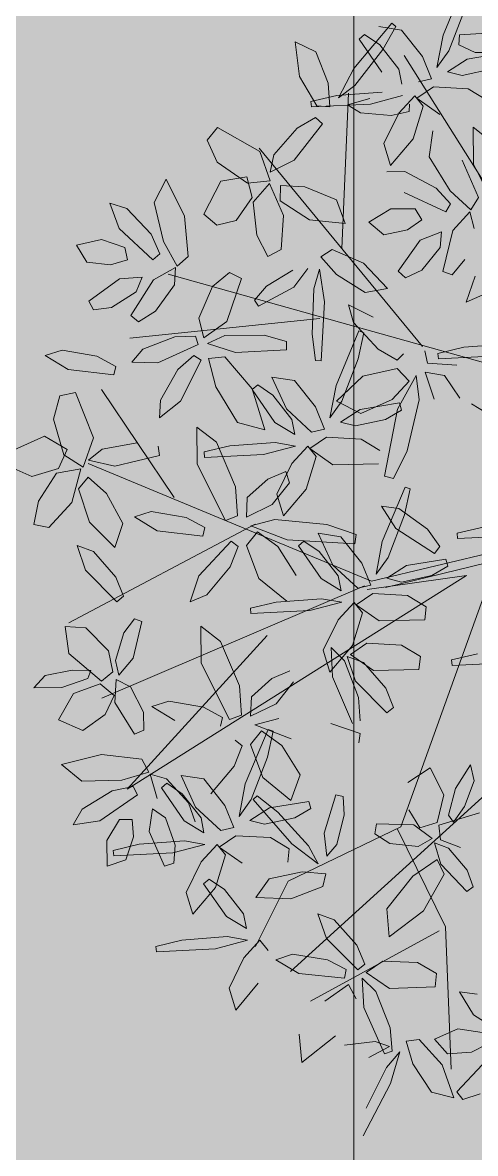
# Model space of a CAD drawing. Header units: metres. Extents: x 349703 to 349913, y 9282546 to 9282694.
# Drawn here: x 349787.746 to 349788.633, y 9282657.655 to 9282659.87 of the extents above; entities that cross this region are included whole.
import ezdxf

# ---------------------------------------------------------------- set-up
doc = ezdxf.new("R2010")
doc.units = ezdxf.units.M
doc.header["$LTSCALE"] = 0.25
doc.layers.add('AREA-VERDE', color=3, linetype='CONTINUOUS', lineweight=9)
doc.layers.add('ARQ-FONDO', color=253, linetype='CONTINUOUS', lineweight=9)

# ---------------------------------------------------------------- blocks, each defined once
blk = doc.blocks.new('ARR2')
at = {"layer": 'ARQ-FONDO', "lineweight": 5}
for p, q in [((2740.4969, 1215.758), (2740.5613, 1215.9124)), ((2740.5597, 1215.8335), (2740.5131, 1215.7133)), ((2740.2447, 1215.6629), (2740.3517, 1215.7915)), ((2740.3155, 1215.7818), (2740.3795, 1215.772)), ((2740.3638, 1215.7823), (2740.3269, 1215.7166)), ((2740.3517, 1215.7915), (2740.3638, 1215.7823)), ((2740.3795, 1215.772), (2740.4392, 1215.697)), ((2740.0784, 1215.739), (2740.1366, 1215.7108)), ((2740.0908, 1215.6409), (2740.0784, 1215.739)), ((2740.2591, 1215.7464), (2740.275, 1215.7598)), ((2740.3237, 1215.6533), (2740.2591, 1215.7464)), ((2740.275, 1215.7598), (2740.3182, 1215.7302)), ((2740.4795, 1215.666), (2740.4969, 1215.758)), ((2740.5439, 1215.7583), (2740.5421, 1215.7305)), ((2740.651, 1215.7651), (2740.5439, 1215.7583)), ((2740.1366, 1215.7108), (2740.1716, 1215.6216)), ((2740.3269, 1215.7166), (2740.2471, 1215.6155)), ((2740.3182, 1215.7302), (2740.3715, 1215.6613)), ((2740.5131, 1215.7133), (2740.4795, 1215.666)), ((2740.5421, 1215.7305), (2740.5883, 1215.7088)), ((2740.5649, 1215.69), (2740.6768, 1215.7084)), ((2740.5883, 1215.7088), (2740.6705, 1215.7081)), ((2740.9083, 1214.8699), (2740.3874, 1215.6998)), ((2740.4392, 1215.697), (2740.4639, 1215.6344)), ((2740.5097, 1215.6541), (2740.5649, 1215.69)), ((2740.2011, 1215.5801), (2740.2447, 1215.6629)), ((2740.3715, 1215.6613), (2740.3799, 1215.6189)), ((2740.5516, 1215.6435), (2740.5097, 1215.6541)), ((2740.6367, 1215.6619), (2740.5516, 1215.6435)), ((2740.1395, 1215.5571), (2740.0908, 1215.6409)), ((2740.1716, 1215.6216), (2740.1769, 1215.5545)), ((2740.2471, 1215.6155), (2740.2011, 1215.5801)), ((2740.4696, 1215.6112), (2740.4227, 1215.5791)), ((2740.4639, 1215.6344), (2740.4274, 1215.6259)), ((2740.5679, 1215.6056), (2740.4696, 1215.6112)), ((2740.1231, 1215.5696), (2740.1965, 1215.5868)), ((2740.1965, 1215.5868), (2740.325, 1215.5964)), ((2740.2106, 1215.153), (2740.2292, 1215.5932)), ((2740.2265, 1215.5599), (2740.2898, 1215.578)), ((2740.3822, 1215.5865), (2740.2916, 1215.5626)), ((2740.3715, 1215.5367), (2740.4174, 1215.5861)), ((2740.4174, 1215.5861), (2740.4407, 1215.5567)), ((2740.4227, 1215.5791), (2740.4881, 1215.5333)), ((2740.6214, 1215.5737), (2740.5679, 1215.6056)), ((2740.1246, 1215.5544), (2740.1231, 1215.5696)), ((2740.2916, 1215.5626), (2740.1246, 1215.5544)), ((2740.1769, 1215.5545), (2740.1395, 1215.5571)), ((2740.2634, 1215.5374), (2740.2265, 1215.5599)), ((2740.4021, 1215.5626), (2740.4012, 1215.5418)), ((2740.4407, 1215.5567), (2740.412, 1215.4642)), ((2740.1362, 1215.5242), (2740.0835, 1215.4945)), ((2740.1553, 1215.5061), (2740.1362, 1215.5242)), ((2740.3501, 1215.53), (2740.2634, 1215.5374)), ((2740.3295, 1215.4506), (2740.3715, 1215.5367)), ((2740.4012, 1215.5418), (2740.3501, 1215.53)), ((2739.8586, 1215.4962), (2739.8296, 1215.4607)), ((2739.9781, 1215.4281), (2739.8586, 1215.4962)), ((2740.0835, 1215.4945), (2740.0179, 1215.4191)), ((2740.0756, 1215.4032), (2740.1553, 1215.5061)), ((2740.4684, 1215.4864), (2740.4573, 1215.4131)), ((2740.5822, 1215.4968), (2740.5832, 1215.3922)), ((2740.637, 1215.4539), (2740.5822, 1215.4968)), ((2739.8296, 1215.4607), (2739.8571, 1215.3984)), ((2740.3481, 1215.3887), (2740.3295, 1215.4506)), ((2740.412, 1215.4642), (2740.3481, 1215.3887)), ((2740.4388, 1214.8759), (2739.976, 1215.4379)), ((2740.0073, 1215.3451), (2739.9781, 1215.4281)), ((2740.0179, 1215.4191), (2740.0071, 1215.3694)), ((2739.8571, 1215.3984), (2739.9431, 1215.3383)), ((2740.0071, 1215.3694), (2740.0756, 1215.4032)), ((2740.4573, 1215.4131), (2740.5173, 1215.3163)), ((2740.5972, 1215.2983), (2740.5509, 1215.4036)), ((2740.5832, 1215.3922), (2740.6628, 1215.2325)), ((2739.9413, 1215.356), (2739.8676, 1215.3444)), ((2739.9561, 1215.2983), (2739.9413, 1215.356)), ((2740.389, 1215.3716), (2740.3382, 1215.371)), ((2740.4773, 1215.3247), (2740.389, 1215.3716)), ((2739.7133, 1215.35), (2739.6795, 1215.2841)), ((2739.7653, 1215.2453), (2739.7133, 1215.35)), ((2739.8676, 1215.3444), (2739.8196, 1215.2508)), ((2739.9431, 1215.3383), (2740.0073, 1215.3451)), ((2740.0056, 1215.3371), (2739.9592, 1215.2846)), ((2740.0452, 1215.2467), (2740.0056, 1215.3371)), ((2740.0367, 1215.3322), (2740.0362, 1215.2887)), ((2740.106, 1215.3285), (2740.0367, 1215.3322)), ((2740.1957, 1215.291), (2740.106, 1215.3285)), ((2740.5181, 1215.28), (2740.4773, 1215.3247)), ((2739.9112, 1215.2329), (2739.9561, 1215.2983)), ((2740.22, 1215.2242), (2740.1957, 1215.291)), ((2740.3865, 1215.3118), (2740.5047, 1215.2573)), ((2740.5173, 1215.3163), (2740.5759, 1215.2626)), ((2740.5759, 1215.2626), (2740.5972, 1215.2983)), ((2739.5532, 1215.2819), (2739.5802, 1215.2105)), ((2739.6016, 1215.2664), (2739.5532, 1215.2819)), ((2739.6704, 1215.1939), (2739.6016, 1215.2664)), ((2739.6795, 1215.2841), (2739.7057, 1215.1732)), ((2739.9592, 1215.2846), (2739.9701, 1215.1908)), ((2740.0362, 1215.2887), (2740.1191, 1215.2351)), ((2740.3489, 1215.266), (2740.2873, 1215.2282)), ((2740.4185, 1215.2657), (2740.3489, 1215.266)), ((2740.4367, 1215.2349), (2740.4185, 1215.2657)), ((2740.5047, 1215.2573), (2740.5181, 1215.28)), ((2739.7758, 1215.1308), (2739.7653, 1215.2453)), ((2739.8196, 1215.2508), (2739.8566, 1215.2193)), ((2739.8566, 1215.2193), (2739.9112, 1215.2329)), ((2740.0388, 1215.1509), (2740.0452, 1215.2467)), ((2740.1191, 1215.2351), (2740.22, 1215.2242)), ((2740.2873, 1215.2282), (2740.3294, 1215.1922)), ((2740.396, 1215.2062), (2740.4367, 1215.2349)), ((2740.573, 1215.2569), (2740.5243, 1215.2046)), ((2740.5854, 1215.2099), (2740.573, 1215.2569)), ((2739.5802, 1215.2105), (2739.675, 1215.1212)), ((2739.6949, 1215.1385), (2739.6704, 1215.1939)), ((2740.3294, 1215.1922), (2740.396, 1215.2062)), ((2740.4924, 1215.2011), (2740.4321, 1215.1766)), ((2740.4887, 1215.156), (2740.4924, 1215.2011)), ((2740.5243, 1215.2046), (2740.4964, 1215.088)), ((2739.53, 1215.179), (2739.4596, 1215.1626)), ((2739.4596, 1215.1626), (2739.4881, 1215.1152)), ((2739.5959, 1215.1565), (2739.53, 1215.179)), ((2739.7057, 1215.1732), (2739.7441, 1215.1036)), ((2739.9701, 1215.1908), (2740.0006, 1215.1305)), ((2740.4321, 1215.1766), (2740.3701, 1215.089)), ((2739.6034, 1215.1216), (2739.5959, 1215.1565)), ((2739.675, 1215.1212), (2739.6949, 1215.1385)), ((2739.7441, 1215.1036), (2739.7758, 1215.1308)), ((2740.0006, 1215.1305), (2740.0388, 1215.1509)), ((2740.151, 1215.1302), (2740.1826, 1215.1504)), ((2740.1952, 1215.0794), (2740.151, 1215.1302)), ((2740.1826, 1215.1504), (2740.2716, 1215.112)), ((2740.4365, 1215.0925), (2740.4887, 1215.156)), ((2739.4881, 1215.1152), (2739.5557, 1215.1074)), ((2739.5557, 1215.1074), (2739.6034, 1215.1216)), ((2739.7396, 1215.0992), (2739.6768, 1215.065)), ((2739.7365, 1215.0507), (2739.7396, 1215.0992)), ((2740.2716, 1215.112), (2740.34, 1215.0406)), ((2740.5225, 1215.0785), (2740.5583, 1215.122)), ((2739.5805, 1215.0678), (2739.4939, 1215.0044)), ((2739.6455, 1215.0719), (2739.5805, 1215.0678)), ((2739.6768, 1215.065), (2739.6133, 1214.9633)), ((2739.6277, 1215.0303), (2739.6455, 1215.0719)), ((2740.9134, 1214.7457), (2739.7186, 1215.0803)), ((2739.8927, 1215.0854), (2739.8445, 1215.0461)), ((2739.885, 1214.9464), (2739.9262, 1215.0684)), ((2739.9262, 1215.0684), (2739.8927, 1215.0854)), ((2739.9972, 1215.0468), (2740.0713, 1215.0925)), ((2740.1143, 1215.0964), (2740.0742, 1215.0442)), ((2740.1309, 1215.0394), (2740.1468, 1215.0953)), ((2740.1468, 1215.0953), (2740.161, 1215.0027)), ((2740.2764, 1215.0286), (2740.1952, 1215.0794)), ((2740.3701, 1215.089), (2740.3905, 1215.0702)), ((2740.3905, 1215.0702), (2740.4365, 1215.0925)), ((2740.4964, 1215.088), (2740.5225, 1215.0785)), ((2740.5625, 1215.0016), (2740.5878, 1215.0754)), ((2739.6829, 1214.976), (2739.7365, 1215.0507)), ((2739.8445, 1215.0461), (2739.8056, 1214.9557)), ((2739.9632, 1215.007), (2739.9972, 1215.0468)), ((2740.0742, 1215.0442), (2739.9748, 1214.9897)), ((2740.1269, 1214.9107), (2740.1309, 1215.0394)), ((2740.34, 1215.0406), (2740.2764, 1215.0286)), ((2739.4939, 1215.0044), (2739.5073, 1214.9801)), ((2739.558, 1214.9867), (2739.6277, 1215.0303)), ((2739.9748, 1214.9897), (2739.9632, 1215.007)), ((2740.161, 1215.0027), (2740.1516, 1214.8357)), ((2740.6097, 1215.0218), (2740.5625, 1215.0016)), ((2739.5073, 1214.9801), (2739.558, 1214.9867)), ((2739.6351, 1214.946), (2739.6829, 1214.976)), ((2740.2295, 1214.9936), (2740.2993, 1214.9588)), ((2740.2433, 1214.9442), (2740.2295, 1214.9936)), ((2740.1478, 1214.9555), (2739.6101, 1214.8999)), ((2739.6133, 1214.9633), (2739.6351, 1214.946)), ((2739.8056, 1214.9557), (2739.8197, 1214.9006)), ((2739.8197, 1214.9006), (2739.885, 1214.9464)), ((2740.3129, 1214.8681), (2740.2433, 1214.9442)), ((2739.7961, 1214.9051), (2739.7376, 1214.9031)), ((2739.804, 1214.8814), (2739.7961, 1214.9051)), ((2739.879, 1214.9068), (2739.8301, 1214.8844)), ((2739.9901, 1214.9079), (2739.879, 1214.9068)), ((2740.054, 1214.8904), (2739.9901, 1214.9079)), ((2740.1363, 1214.8359), (2740.1269, 1214.9107)), ((2740.194, 1214.7655), (2740.2585, 1214.9199)), ((2740.2728, 1214.9146), (2740.2568, 1214.841)), ((2740.2585, 1214.9199), (2740.2728, 1214.9146)), ((2739.7376, 1214.9031), (2739.6474, 1214.8683)), ((2739.6893, 1214.8297), (2739.804, 1214.8814)), ((2739.8301, 1214.8844), (2739.9091, 1214.8588)), ((2740.0534, 1214.8668), (2740.054, 1214.8904)), ((2740.4822, 1214.8564), (2740.5556, 1214.8737)), ((2740.5556, 1214.8737), (2740.6841, 1214.8833)), ((2739.4186, 1214.8655), (2739.3709, 1214.8502)), ((2739.3709, 1214.8502), (2739.4356, 1214.8106)), ((2739.5171, 1214.8484), (2739.4186, 1214.8655)), ((2739.5701, 1214.8197), (2739.5171, 1214.8484)), ((2739.6474, 1214.8683), (2739.6156, 1214.8313)), ((2739.7915, 1214.8504), (2739.7464, 1214.8104)), ((2739.8126, 1214.837), (2739.7915, 1214.8504)), ((2739.833, 1214.842), (2739.8791, 1214.847)), ((2739.8538, 1214.7616), (2739.833, 1214.842)), ((2739.8791, 1214.847), (2739.9563, 1214.7558)), ((2739.9091, 1214.8588), (2740.0534, 1214.8668)), ((2740.2568, 1214.841), (2740.2102, 1214.7209)), ((2740.3669, 1214.8376), (2740.3129, 1214.8681)), ((2740.3846, 1214.8552), (2740.3669, 1214.8376)), ((2740.4451, 1214.8636), (2740.4533, 1214.8284)), ((2740.4837, 1214.8412), (2740.4822, 1214.8564)), ((2740.6508, 1214.8495), (2740.4837, 1214.8412)), ((2739.4356, 1214.8106), (2739.5648, 1214.7953)), ((2739.5648, 1214.7953), (2739.5701, 1214.8197)), ((2739.6156, 1214.8313), (2739.6893, 1214.8297)), ((2739.7464, 1214.8104), (2739.6966, 1214.7238)), ((2739.754, 1214.7209), (2739.8126, 1214.837)), ((2740.1516, 1214.8357), (2740.1363, 1214.8359)), ((2740.3668, 1214.8135), (2740.2699, 1214.792)), ((2740.4009, 1214.7777), (2740.3668, 1214.8135)), ((2740.4533, 1214.8284), (2740.5361, 1214.8228)), ((2740.0127, 1214.7894), (2740.0766, 1214.7795)), ((2740.0534, 1214.6993), (2740.0127, 1214.7894)), ((2740.0766, 1214.7795), (2740.1363, 1214.7046)), ((2740.2699, 1214.792), (2740.1951, 1214.7214)), ((2740.3525, 1214.7262), (2740.4009, 1214.7777)), ((2740.4206, 1214.794), (2740.3678, 1214.698)), ((2740.4296, 1214.7249), (2740.4206, 1214.794)), ((2740.4466, 1214.8032), (2740.5011, 1214.7936)), ((2740.4721, 1214.7265), (2740.4466, 1214.8032)), ((2740.5011, 1214.7936), (2740.5447, 1214.7292)), ((2739.4565, 1214.7454), (2739.4116, 1214.7359)), ((2739.5069, 1214.6174), (2739.4565, 1214.7454)), ((2739.7357, 1214.4481), (2739.5297, 1214.7537)), ((2739.9155, 1214.661), (2739.8538, 1214.7616)), ((2739.9562, 1214.7539), (2739.9722, 1214.7673)), ((2740.0209, 1214.6608), (2739.9562, 1214.7539)), ((2739.9563, 1214.7558), (2739.9924, 1214.6394)), ((2739.9722, 1214.7673), (2740.0154, 1214.7377)), ((2740.1767, 1214.6735), (2740.194, 1214.7655)), ((2739.4116, 1214.7359), (2739.3941, 1214.6702)), ((2739.6966, 1214.7238), (2739.6946, 1214.6737)), ((2739.6946, 1214.6737), (2739.754, 1214.7209)), ((2740.0154, 1214.7377), (2740.0687, 1214.6688)), ((2740.2102, 1214.7209), (2740.1767, 1214.6735)), ((2740.1951, 1214.7214), (2740.2639, 1214.6861)), ((2740.2621, 1214.6975), (2740.3739, 1214.7159)), ((2740.2639, 1214.6861), (2740.3525, 1214.7262)), ((2740.3739, 1214.7159), (2740.3792, 1214.6957)), ((2740.3958, 1214.5805), (2740.4296, 1214.7249)), ((2740.5776, 1214.7132), (2740.6423, 1214.6736)), ((2740.1246, 1214.6335), (2740.0534, 1214.6993)), ((2740.1363, 1214.7046), (2740.1611, 1214.6419)), ((2740.2069, 1214.6617), (2740.2621, 1214.6975)), ((2740.3678, 1214.698), (2740.3311, 1214.5088)), ((2740.3792, 1214.6957), (2740.3339, 1214.6694)), ((2739.3941, 1214.6702), (2739.4234, 1214.5694)), ((2739.9924, 1214.6394), (2739.9155, 1214.661)), ((2740.077, 1214.6264), (2740.0209, 1214.6608)), ((2740.0687, 1214.6688), (2740.077, 1214.6264)), ((2740.2488, 1214.651), (2740.2069, 1214.6617)), ((2740.3339, 1214.6694), (2740.2488, 1214.651)), ((2739.3684, 1214.6215), (2739.2724, 1214.5786)), ((2739.4331, 1214.5843), (2739.3684, 1214.6215)), ((2739.4777, 1214.5345), (2739.5069, 1214.6174)), ((2739.8002, 1214.6476), (2739.8013, 1214.543)), ((2739.8551, 1214.6047), (2739.8002, 1214.6476)), ((2740.1668, 1214.6187), (2740.1199, 1214.5866)), ((2740.1611, 1214.6419), (2740.1246, 1214.6335)), ((2740.2651, 1214.6131), (2740.1668, 1214.6187)), ((2739.5323, 1214.5855), (2739.4928, 1214.5535)), ((2739.6307, 1214.6032), (2739.5323, 1214.5855)), ((2739.6939, 1214.5672), (2739.6904, 1214.5933)), ((2739.8203, 1214.5771), (2739.8937, 1214.5944)), ((2739.9093, 1214.4789), (2739.8551, 1214.6047)), ((2739.8937, 1214.5944), (2740.0221, 1214.604)), ((2740.0793, 1214.594), (2739.9888, 1214.5701)), ((2740.0221, 1214.604), (2740.0793, 1214.594)), ((2740.0687, 1214.5443), (2740.1145, 1214.5936)), ((2740.1145, 1214.5936), (2740.1379, 1214.5643)), ((2740.1199, 1214.5866), (2740.1853, 1214.5408)), ((2740.3185, 1214.5812), (2740.2651, 1214.6131)), ((2739.4085, 1214.5301), (2739.4331, 1214.5843)), ((2739.4234, 1214.5694), (2739.4777, 1214.5345)), ((2739.4928, 1214.5535), (2739.5673, 1214.5369)), ((2739.5673, 1214.5369), (2739.6939, 1214.5672)), ((2739.8217, 1214.5619), (2739.8203, 1214.5771)), ((2739.9888, 1214.5701), (2739.8217, 1214.5619)), ((2740.1379, 1214.5643), (2740.1091, 1214.4717)), ((2740.3567, 1214.502), (2740.3958, 1214.5805)), ((2739.2815, 1214.5308), (2739.3325, 1214.5073)), ((2739.3325, 1214.5073), (2739.4085, 1214.5301)), ((2739.4714, 1214.5293), (2739.4023, 1214.5175)), ((2739.4456, 1214.434), (2739.4714, 1214.5293)), ((2740.2945, 1214.2111), (2739.492, 1214.5443)), ((2739.8013, 1214.543), (2739.8809, 1214.3833)), ((2740.0008, 1214.4999), (2740.0516, 1214.5215)), ((2740.0267, 1214.4581), (2740.0687, 1214.5443)), ((2740.0516, 1214.5215), (2740.0623, 1214.4899)), ((2740.1853, 1214.5408), (2740.314, 1214.544)), ((2739.4023, 1214.5175), (2739.352, 1214.4375)), ((2739.4925, 1214.506), (2739.4649, 1214.4724)), ((2739.5442, 1214.4597), (2739.4925, 1214.506)), ((2739.9428, 1214.4481), (2740.0008, 1214.4999)), ((2740.0623, 1214.4899), (2740.0131, 1214.4282)), ((2740.3311, 1214.5088), (2740.3567, 1214.502)), ((2739.4649, 1214.4724), (2739.4959, 1214.3786)), ((2739.5906, 1214.3743), (2739.5442, 1214.4597)), ((2739.9147, 1214.3961), (2739.9093, 1214.4789)), ((2740.0453, 1214.3962), (2740.0267, 1214.4581)), ((2740.1091, 1214.4717), (2740.0453, 1214.3962)), ((2740.3251, 1214.3232), (2740.3896, 1214.4776)), ((2740.4039, 1214.4723), (2740.3879, 1214.3987)), ((2740.3896, 1214.4776), (2740.4039, 1214.4723)), ((2739.352, 1214.4375), (2739.338, 1214.3714)), ((2739.3805, 1214.3634), (2739.4456, 1214.434)), ((2739.9405, 1214.3928), (2739.9428, 1214.4481)), ((2740.0131, 1214.4282), (2739.9405, 1214.3928)), ((2739.6708, 1214.4087), (2739.6231, 1214.3935)), ((2739.6231, 1214.3935), (2739.6878, 1214.3539)), ((2739.7693, 1214.3916), (2739.6708, 1214.4087)), ((2739.8809, 1214.3833), (2739.9147, 1214.3961)), ((2740.3225, 1214.4241), (2740.3631, 1214.3601)), ((2740.372, 1214.4168), (2740.3225, 1214.4241)), ((2740.3879, 1214.3987), (2740.3413, 1214.2785)), ((2740.4529, 1214.3582), (2740.372, 1214.4168)), ((2739.338, 1214.3714), (2739.3805, 1214.3634)), ((2739.9655, 1214.3726), (2739.4378, 1214.0937)), ((2739.4959, 1214.3786), (2739.5677, 1214.307)), ((2739.5677, 1214.307), (2739.5906, 1214.3743)), ((2739.8223, 1214.3629), (2739.7693, 1214.3916)), ((2739.817, 1214.3385), (2739.8223, 1214.3629)), ((2740.0204, 1214.3863), (2739.9531, 1214.3682)), ((2739.9531, 1214.3682), (2740.0553, 1214.3287)), ((2740.168, 1214.372), (2740.0204, 1214.3863)), ((2740.251, 1214.3436), (2740.168, 1214.372)), ((2740.9352, 1214.3642), (2740.2945, 1214.2111)), ((2740.5368, 1214.3474), (2740.6102, 1214.3646)), ((2739.6878, 1214.3539), (2739.817, 1214.3385)), ((2739.9718, 1214.3509), (2739.9409, 1214.3123)), ((2740.0294, 1214.3098), (2739.9718, 1214.3509)), ((2740.0553, 1214.3287), (2740.2477, 1214.3174)), ((2740.1438, 1214.347), (2740.2077, 1214.3372)), ((2740.1845, 1214.2569), (2740.1438, 1214.347)), ((2740.2077, 1214.3372), (2740.2674, 1214.2622)), ((2740.2477, 1214.3174), (2740.251, 1214.3436)), ((2740.3345, 1214.1933), (2740.9358, 1214.3402)), ((2740.3631, 1214.3601), (2740.4724, 1214.2895)), ((2740.4879, 1214.3091), (2740.4529, 1214.3582)), ((2740.5383, 1214.3322), (2740.5368, 1214.3474)), ((2740.7053, 1214.3404), (2740.5383, 1214.3322)), ((2739.4613, 1214.3126), (2739.4851, 1214.2428)), ((2739.5071, 1214.2954), (2739.4613, 1214.3126)), ((2739.8059, 1214.2262), (2739.8972, 1214.3245)), ((2739.917, 1214.3092), (2739.8939, 1214.2517)), ((2739.8972, 1214.3245), (2739.917, 1214.3092)), ((2739.9409, 1214.3123), (2739.9751, 1214.2191)), ((2740.0808, 1214.2273), (2740.0294, 1214.3098)), ((2740.0873, 1214.3116), (2740.1033, 1214.325)), ((2740.152, 1214.2185), (2740.0873, 1214.3116)), ((2740.1033, 1214.325), (2740.1465, 1214.2954)), ((2740.3077, 1214.2312), (2740.3251, 1214.3232)), ((2740.4724, 1214.2895), (2740.4879, 1214.3091)), ((2739.5706, 1214.2225), (2739.5071, 1214.2954)), ((2740.1465, 1214.2954), (2740.1997, 1214.2265)), ((2740.3413, 1214.2785), (2740.3077, 1214.2312)), ((2740.3932, 1214.2552), (2740.505, 1214.2735)), ((2740.505, 1214.2735), (2740.5103, 1214.2534)), ((2739.4851, 1214.2428), (2739.573, 1214.1527)), ((2739.8939, 1214.2517), (2739.8278, 1214.1726)), ((2740.2557, 1214.1911), (2740.1845, 1214.2569)), ((2740.2674, 1214.2622), (2740.2922, 1214.1996)), ((2740.338, 1214.2193), (2740.3932, 1214.2552)), ((2740.6354, 1214.2321), (2740.3772, 1213.5152)), ((2740.5103, 1214.2534), (2740.4649, 1214.2271)), ((2739.5925, 1214.1683), (2739.5706, 1214.2225)), ((2739.6024, 1213.6218), (2740.5631, 1214.2272)), ((2739.7806, 1214.1524), (2739.8059, 1214.2262)), ((2739.9751, 1214.2191), (2740.055, 1214.1543)), ((2740.2081, 1214.1841), (2740.152, 1214.2185)), ((2740.1997, 1214.2265), (2740.2081, 1214.1841)), ((2740.2821, 1214.1872), (2740.5631, 1214.2272)), ((2740.3798, 1214.2087), (2740.338, 1214.2193)), ((2740.4649, 1214.2271), (2740.3798, 1214.2087)), ((2740.275, 1214.1978), (2739.5306, 1213.8801)), ((2739.573, 1214.1527), (2739.5925, 1214.1683)), ((2739.8278, 1214.1726), (2739.7806, 1214.1524)), ((2740.2979, 1214.1764), (2740.251, 1214.1443)), ((2740.2922, 1214.1996), (2740.2557, 1214.1911)), ((2740.3961, 1214.1708), (2740.2979, 1214.1764)), ((2740.4496, 1214.1389), (2740.3961, 1214.1708)), ((2739.9514, 1214.1348), (2740.0247, 1214.152)), ((2740.0247, 1214.152), (2740.1532, 1214.1616)), ((2740.2104, 1214.1517), (2740.1199, 1214.1278)), ((2740.1532, 1214.1616), (2740.2104, 1214.1517)), ((2740.1997, 1214.1019), (2740.2456, 1214.1512)), ((2740.2456, 1214.1512), (2740.269, 1214.1219)), ((2740.251, 1214.1443), (2740.3164, 1214.0985)), ((2740.4451, 1214.1016), (2740.4496, 1214.1389)), ((2739.6232, 1214.1048), (2739.5933, 1214.0649)), ((2739.6442, 1214.0974), (2739.6232, 1214.1048)), ((2739.9528, 1214.1196), (2739.9514, 1214.1348)), ((2740.1199, 1214.1278), (2739.9528, 1214.1196)), ((2740.269, 1214.1219), (2740.2402, 1214.0293)), ((2739.4275, 1214.0832), (2739.4379, 1214.006)), ((2739.4852, 1214.0795), (2739.4275, 1214.0832)), ((2739.5495, 1214.0136), (2739.4852, 1214.0795)), ((2739.6192, 1213.9933), (2739.6442, 1214.0974)), ((2739.8116, 1214.0835), (2739.8126, 1213.9789)), ((2739.8665, 1214.0407), (2739.8116, 1214.0835)), ((2740.1577, 1214.0158), (2740.1997, 1214.1019)), ((2740.3164, 1214.0985), (2740.4451, 1214.1016)), ((2739.5933, 1214.0649), (2739.5695, 1213.9862)), ((2739.9988, 1214.0577), (2739.6024, 1213.6218)), ((2739.9206, 1213.9149), (2739.8665, 1214.0407)), ((2739.5623, 1213.9548), (2739.5495, 1214.0136)), ((2740.1764, 1213.9539), (2740.1577, 1214.0158)), ((2740.2402, 1214.0293), (2740.1764, 1213.9539)), ((2740.1806, 1214.0237), (2740.1836, 1213.9407)), ((2740.2183, 1213.9854), (2740.1806, 1214.0237)), ((2740.2815, 1214.0357), (2740.2346, 1214.0036)), ((2740.3798, 1214.0302), (2740.2815, 1214.0357)), ((2740.4332, 1213.9983), (2740.3798, 1214.0302)), ((2739.4379, 1214.006), (2739.5303, 1213.928)), ((2739.5695, 1213.9862), (2739.5786, 1213.9451)), ((2739.5786, 1213.9451), (2739.6192, 1213.9933)), ((2739.8126, 1213.9789), (2739.8923, 1213.8193)), ((2740.2574, 1213.8814), (2740.2183, 1213.9854)), ((2740.2258, 1213.998), (2740.2495, 1213.9283)), ((2740.2715, 1213.9808), (2740.2258, 1213.998)), ((2740.2346, 1214.0036), (2740.3, 1213.9579)), ((2740.3351, 1213.908), (2740.2715, 1213.9808)), ((2740.4287, 1213.961), (2740.4332, 1213.9983)), ((2740.5209, 1213.988), (2740.5943, 1214.0052)), ((2740.5224, 1213.9728), (2740.5209, 1213.988)), ((2740.6894, 1213.981), (2740.5224, 1213.9728)), ((2739.3704, 1213.9437), (2739.4465, 1213.9596)), ((2739.4465, 1213.9596), (2739.5001, 1213.9584)), ((2739.5001, 1213.9584), (2739.4916, 1213.9352)), ((2739.5303, 1213.928), (2739.5623, 1213.9548)), ((2740.0122, 1213.9358), (2740.063, 1213.9574)), ((2740.3, 1213.9579), (2740.4287, 1213.961)), ((2739.3382, 1213.9093), (2739.3704, 1213.9437)), ((2739.4916, 1213.9352), (2739.4174, 1213.9104)), ((2739.5265, 1213.9202), (2739.4505, 1213.8928)), ((2739.5661, 1213.887), (2739.5265, 1213.9202)), ((2739.5716, 1213.9325), (2739.5681, 1213.8679)), ((2739.6124, 1213.9121), (2739.5716, 1213.9325)), ((2739.6492, 1213.8404), (2739.6124, 1213.9121)), ((2739.926, 1213.8321), (2739.9206, 1213.9149)), ((2739.9542, 1213.884), (2740.0122, 1213.9358)), ((2740.0736, 1213.9259), (2740.0245, 1213.8642)), ((2740.1836, 1213.9407), (2740.2405, 1213.8078)), ((2740.2495, 1213.9283), (2740.3375, 1213.8381)), ((2739.4174, 1213.9104), (2739.3382, 1213.9093)), ((2739.4505, 1213.8928), (2739.4079, 1213.8186)), ((2739.5402, 1213.8332), (2739.5661, 1213.887)), ((2739.9519, 1213.8288), (2739.9542, 1213.884)), ((2740.2628, 1213.8153), (2740.2574, 1213.8814)), ((2740.357, 1213.8537), (2740.3351, 1213.908)), ((2739.5681, 1213.8679), (2739.6233, 1213.778)), ((2739.7206, 1213.8712), (2739.6729, 1213.856)), ((2739.6729, 1213.856), (2739.7376, 1213.8164)), ((2739.8191, 1213.8541), (2739.7206, 1213.8712)), ((2739.8721, 1213.8254), (2739.8191, 1213.8541)), ((2740.0245, 1213.8642), (2739.9519, 1213.8288)), ((2740.9133, 1213.8764), (2740.0653, 1213.1056)), ((2740.3375, 1213.8381), (2740.357, 1213.8537)), ((2739.4079, 1213.8186), (2739.4768, 1213.7881)), ((2739.4768, 1213.7881), (2739.5402, 1213.8332)), ((2739.65, 1213.7897), (2739.6492, 1213.8404)), ((2739.8668, 1213.801), (2739.8721, 1213.8254)), ((2739.8923, 1213.8193), (2739.926, 1213.8321)), ((2740.0317, 1213.8223), (2739.9645, 1213.8042)), ((2739.6233, 1213.778), (2739.65, 1213.7897)), ((2739.9372, 1213.6373), (2740.0016, 1213.7916)), ((2739.9832, 1213.7869), (2739.9522, 1213.7483)), ((2739.9645, 1213.8042), (2740.0667, 1213.7646)), ((2740.0407, 1213.7457), (2739.9832, 1213.7869)), ((2740.016, 1213.7864), (2740, 1213.7127)), ((2740.0016, 1213.7916), (2740.016, 1213.7864)), ((2740.2623, 1213.7796), (2740.1793, 1213.808)), ((2739.9086, 1213.7605), (2739.9284, 1213.7452)), ((2740.259, 1213.7534), (2740.2623, 1213.7796)), ((2739.5303, 1213.7208), (2739.4169, 1213.6922)), ((2739.6444, 1213.7067), (2739.5303, 1213.7208)), ((2739.9284, 1213.7452), (2739.9053, 1213.6876)), ((2739.9522, 1213.7483), (2739.9865, 1213.6551)), ((2740.0922, 1213.6632), (2740.0407, 1213.7457)), ((2739.4169, 1213.6922), (2739.4742, 1213.6452)), ((2739.6642, 1213.67), (2739.6444, 1213.7067)), ((2739.9053, 1213.6876), (2739.8391, 1213.6086)), ((2740, 1213.7127), (2739.9534, 1213.5926)), ((2740.532, 1213.6241), (2740.5743, 1213.6911)), ((2740.5743, 1213.6911), (2740.5856, 1213.6453)), ((2739.588, 1213.6472), (2739.6642, 1213.67)), ((2739.6676, 1213.6646), (2739.6876, 1213.596)), ((2739.7143, 1213.6513), (2739.6676, 1213.6646)), ((2739.7558, 1213.6611), (2739.8198, 1213.6513)), ((2739.7965, 1213.571), (2739.7558, 1213.6611)), ((2740.0663, 1213.5903), (2740.0922, 1213.6632)), ((2740.4603, 1213.6823), (2740.3971, 1213.6412)), ((2740.4991, 1213.606), (2740.4603, 1213.6823)), ((2739.4742, 1213.6452), (2739.588, 1213.6472)), ((2739.6197, 1213.6293), (2739.5604, 1213.6171)), ((2739.6323, 1213.6062), (2739.6197, 1213.6293)), ((2739.6994, 1213.6256), (2739.7153, 1213.639)), ((2739.764, 1213.5325), (2739.6994, 1213.6256)), ((2739.7759, 1213.583), (2739.7143, 1213.6513)), ((2739.7153, 1213.639), (2739.7585, 1213.6094)), ((2739.8198, 1213.6513), (2739.8795, 1213.5763)), ((2739.9198, 1213.5452), (2739.9372, 1213.6373)), ((2739.9865, 1213.6551), (2740.0663, 1213.5903)), ((2740.5122, 1213.5484), (2740.532, 1213.6241)), ((2740.5856, 1213.6453), (2740.5573, 1213.5728)), ((2739.5604, 1213.6171), (2739.4749, 1213.5653)), ((2739.525, 1213.5325), (2739.6323, 1213.6062)), ((2739.7585, 1213.6094), (2739.8118, 1213.5405)), ((2739.9534, 1213.5926), (2739.9198, 1213.5452)), ((2739.9593, 1213.5932), (2739.9704, 1213.6037)), ((2740.069, 1213.4669), (2739.9593, 1213.5932)), ((2739.9704, 1213.6037), (2740.0293, 1213.5567)), ((2740.1602, 1213.4977), (2740.1934, 1213.6061)), ((2740.1934, 1213.6061), (2740.2138, 1213.6018)), ((2740.2138, 1213.6018), (2740.2172, 1213.5496)), ((2740.4805, 1213.5274), (2740.4991, 1213.606)), ((2739.4749, 1213.5653), (2739.4495, 1213.5213)), ((2739.6743, 1213.5669), (2739.6645, 1213.5025)), ((2739.7111, 1213.5406), (2739.6743, 1213.5669)), ((2739.7951, 1213.53), (2739.7759, 1213.583)), ((2739.8677, 1213.5052), (2739.7965, 1213.571)), ((2739.8795, 1213.5763), (2739.9042, 1213.5137)), ((2739.95, 1213.5334), (2740.0052, 1213.5693)), ((2740.0052, 1213.5693), (2740.1171, 1213.5876)), ((2740.1223, 1213.5674), (2740.077, 1213.5412)), ((2740.1171, 1213.5876), (2740.1223, 1213.5674)), ((2740.4001, 1213.5635), (2740.4311, 1213.5124)), ((2740.5573, 1213.5728), (2740.5269, 1213.5286)), ((2739.4495, 1213.5213), (2739.525, 1213.5325)), ((2739.581, 1213.5364), (2739.5451, 1213.4767)), ((2739.6168, 1213.5363), (2739.581, 1213.5364)), ((2739.6206, 1213.4867), (2739.6168, 1213.5363)), ((2739.739, 1213.4633), (2739.7111, 1213.5406)), ((2739.8201, 1213.4982), (2739.764, 1213.5325)), ((2739.8118, 1213.5405), (2739.8201, 1213.4982)), ((2739.9919, 1213.5227), (2739.95, 1213.5334)), ((2740.077, 1213.5412), (2739.9919, 1213.5227)), ((2740.0293, 1213.5567), (2740.1162, 1213.4616)), ((2740.2172, 1213.5496), (2740.196, 1213.4651)), ((2740.6007, 1213.5547), (2740.485, 1213.5199)), ((2740.5269, 1213.5286), (2740.5122, 1213.5484)), ((2739.6645, 1213.5025), (2739.708, 1213.4044)), ((2739.9042, 1213.5137), (2739.8677, 1213.5052)), ((2740.3772, 1213.5152), (2740.0587, 1213.3619)), ((2740.1678, 1213.4323), (2740.1602, 1213.4977)), ((2740.3086, 1213.5241), (2740.3038, 1213.4953)), ((2740.414, 1213.5212), (2740.3086, 1213.5241)), ((2740.3684, 1213.5093), (2740.5038, 1213.2324)), ((2740.4661, 1213.4829), (2740.414, 1213.5212)), ((2740.4311, 1213.5124), (2740.4805, 1213.5274)), ((2740.485, 1213.5199), (2740.49, 1213.4785)), ((2739.5451, 1213.4767), (2739.5461, 1213.4045)), ((2739.5634, 1213.4488), (2739.6368, 1213.4661)), ((2739.5986, 1213.4223), (2739.6206, 1213.4867)), ((2739.6368, 1213.4661), (2739.7653, 1213.4757)), ((2739.8225, 1213.4658), (2739.7319, 1213.4419)), ((2739.7653, 1213.4757), (2739.8225, 1213.4658)), ((2739.8118, 1213.416), (2739.8577, 1213.4653)), ((2739.8577, 1213.4653), (2739.881, 1213.436)), ((2739.9099, 1213.4904), (2739.863, 1213.4583)), ((2740.0082, 1213.4848), (2739.9099, 1213.4904)), ((2740.0617, 1213.4529), (2740.0082, 1213.4848)), ((2740.1438, 1213.4105), (2740.069, 1213.4669)), ((2740.196, 1213.4651), (2740.1678, 1213.4323)), ((2740.3038, 1213.4953), (2740.3466, 1213.4683)), ((2740.3466, 1213.4683), (2740.4268, 1213.4599)), ((2740.4268, 1213.4599), (2740.4661, 1213.4829)), ((2740.4728, 1213.4701), (2740.491, 1213.4098)), ((2740.5122, 1213.4553), (2740.4728, 1213.4701)), ((2740.49, 1213.4785), (2740.5462, 1213.457)), ((2739.5649, 1213.4336), (2739.5634, 1213.4488)), ((2739.7319, 1213.4419), (2739.5649, 1213.4336)), ((2739.7347, 1213.4124), (2739.739, 1213.4633)), ((2739.881, 1213.436), (2739.8523, 1213.3434)), ((2739.863, 1213.4583), (2739.9284, 1213.4126)), ((2740.0572, 1213.4157), (2740.0617, 1213.4529)), ((2740.1162, 1213.4616), (2740.1438, 1213.4105)), ((2740.5652, 1213.3924), (2740.5122, 1213.4553)), ((2739.5461, 1213.4045), (2739.5986, 1213.4223)), ((2739.708, 1213.4044), (2739.7347, 1213.4124)), ((2739.7698, 1213.3299), (2739.8118, 1213.416)), ((2740.4116, 1213.3762), (2740.48, 1213.4232)), ((2740.48, 1213.4232), (2740.5005, 1213.3817)), ((2740.491, 1213.4098), (2740.5646, 1213.3319)), ((2739.819, 1213.354), (2739.8349, 1213.3675)), ((2739.8349, 1213.3675), (2739.8782, 1213.3381)), ((2739.9672, 1213.315), (2740.0044, 1213.3679)), ((2740.0044, 1213.3679), (2740.098, 1213.3881)), ((2740.098, 1213.3881), (2740.1651, 1213.3825)), ((2740.1651, 1213.3825), (2740.1565, 1213.3461)), ((2740.3382, 1213.2837), (2740.4116, 1213.3762)), ((2740.5005, 1213.3817), (2740.4413, 1213.2779)), ((2740.5823, 1213.3455), (2740.5652, 1213.3924)), ((2739.8523, 1213.3434), (2739.7884, 1213.2679)), ((2739.8841, 1213.2612), (2739.819, 1213.354)), ((2739.8782, 1213.3381), (2739.9319, 1213.2695)), ((2740.0587, 1213.3619), (2739.9661, 1213.1769)), ((2740.1565, 1213.3461), (2740.066, 1213.3115)), ((2740.5646, 1213.3319), (2740.5823, 1213.3455)), ((2739.7884, 1213.2679), (2739.7698, 1213.3299)), ((2740.066, 1213.3115), (2739.9672, 1213.315)), ((2740.3443, 1213.2041), (2740.3382, 1213.2837)), ((2740.4413, 1213.2779), (2740.3443, 1213.2041)), ((2739.9404, 1213.2271), (2739.8841, 1213.2612)), ((2739.9319, 1213.2695), (2739.9404, 1213.2271)), ((2740.1423, 1213.2687), (2740.1671, 1213.1993)), ((2740.1883, 1213.2521), (2740.1423, 1213.2687)), ((2740.2529, 1213.1802), (2740.1883, 1213.2521)), ((2740.4862, 1213.2206), (2740.1221, 1213.0213)), ((2740.5038, 1213.2324), (2740.5199, 1212.8292)), ((2739.684, 1213.1765), (2739.7572, 1213.1941)), ((2739.6855, 1213.1613), (2739.684, 1213.1765)), ((2739.7572, 1213.1941), (2739.8857, 1213.2044)), ((2739.9429, 1213.1948), (2739.8525, 1213.1704)), ((2739.8857, 1213.2044), (2739.9429, 1213.1948)), ((2739.9325, 1213.1449), (2739.9781, 1213.1945)), ((2739.9781, 1213.1945), (2740.0016, 1213.1653)), ((2740.1671, 1213.1993), (2740.2562, 1213.1104)), ((2740.2755, 1213.1263), (2740.2529, 1213.1802)), ((2739.8525, 1213.1704), (2739.6855, 1213.1613)), ((2739.891, 1213.0586), (2739.9325, 1213.1449)), ((2740.0707, 1213.1547), (2740.0232, 1213.1389)), ((2740.1694, 1213.139), (2740.0707, 1213.1547)), ((2740.0232, 1213.1389), (2740.0884, 1213.1002)), ((2740.2228, 1213.1111), (2740.1694, 1213.139)), ((2740.2562, 1213.1104), (2740.2755, 1213.1263)), ((2740.3262, 1213.1354), (2740.2797, 1213.1026)), ((2740.4245, 1213.1312), (2740.3262, 1213.1354)), ((2740.4784, 1213.1), (2740.4245, 1213.1312)), ((2740.0884, 1213.1002), (2740.2178, 1213.0866)), ((2740.2178, 1213.0866), (2740.2228, 1213.1111)), ((2740.2683, 1213.0871), (2740.2724, 1213.0041)), ((2740.3065, 1213.0494), (2740.2683, 1213.0871)), ((2740.2797, 1213.1026), (2740.3457, 1213.0578)), ((2740.4744, 1213.0627), (2740.4784, 1213.1)), ((2739.9099, 1212.9967), (2739.891, 1213.0586)), ((2739.9734, 1213.0725), (2739.9099, 1212.9967)), ((2740.1619, 1213.0213), (2740.2296, 1213.0693)), ((2740.2296, 1213.0693), (2740.2507, 1213.028)), ((2740.3471, 1212.9459), (2740.3065, 1213.0494)), ((2740.3457, 1213.0578), (2740.4744, 1213.0627)), ((2740.5432, 1213.0483), (2740.5828, 1212.983)), ((2740.5936, 1213.0419), (2740.5432, 1213.0483)), ((2740.2724, 1213.0041), (2740.3312, 1212.8721)), ((2740.5828, 1212.983), (2740.6923, 1212.9126)), ((2740.097, 1212.8483), (2740.0898, 1212.9278)), ((2740.1929, 1212.9234), (2740.097, 1212.8483)), ((2740.3534, 1212.8799), (2740.3471, 1212.9459)), ((2740.5392, 1212.9429), (2740.473, 1212.914)), ((2740.6081, 1212.9329), (2740.5392, 1212.9429)), ((2740.2182, 1212.8967), (2740.3046, 1212.9074)), ((2740.3453, 1212.893), (2740.2871, 1212.8623)), ((2740.3046, 1212.9074), (2740.3453, 1212.893)), ((2740.3927, 1212.9085), (2740.4298, 1212.9136)), ((2740.4117, 1212.8439), (2740.3927, 1212.9085)), ((2740.4298, 1212.9136), (2740.4948, 1212.8417)), ((2740.473, 1212.914), (2740.5096, 1212.8725)), ((2740.5775, 1212.8772), (2740.6218, 1212.8999)), ((2740.3312, 1212.8721), (2740.3534, 1212.8799)), ((2740.3367, 1212.8343), (2740.3744, 1212.8785)), ((2740.3744, 1212.8785), (2740.3487, 1212.7884)), ((2740.5096, 1212.8725), (2740.5775, 1212.8772)), ((2740.2794, 1212.7189), (2740.3367, 1212.8343)), ((2740.4644, 1212.7638), (2740.4117, 1212.8439)), ((2740.4948, 1212.8417), (2740.5272, 1212.7483)), ((2740.6091, 1212.8428), (2740.5356, 1212.7647)), ((2740.3487, 1212.7884), (2740.2706, 1212.6405)), ((2740.5272, 1212.7483), (2740.4644, 1212.7638)), ((2740.5356, 1212.7647), (2740.5532, 1212.7432)), ((2740.5532, 1212.7432), (2740.6018, 1212.7589))]:
    blk.add_line(p, q, dxfattribs=at)

msp = doc.modelspace()

# ---------------------------------------------------------------- hatches: boundary and pattern name
at = {"layer": 'AREA-VERDE', "lineweight": 0, "true_color": 0xc4e4b2, "transparency": 33554687}
h = msp.add_hatch(color=3, dxfattribs=at)
h.dxf.hatch_style = 1
h.paths.add_polyline_path([(349789.3945, 9282677.3624), (349782.88, 9282677.3624), (349782.88, 9282641.1423), (349789.3945, 9282641.1423)])
h.paths.add_polyline_path([(349788.3945, 9282676.3624), (349788.3945, 9282642.1423), (349783.88, 9282642.1423), (349783.88, 9282676.3624)], flags=16)
at = {"layer": 'AREA-VERDE', "lineweight": 0, "true_color": 0xc4e4b2, "transparency": 33554610}
h = msp.add_hatch(color=3, dxfattribs=at)
h.dxf.hatch_style = 1
h.paths.add_polyline_path([(349788.3945, 9282676.3624), (349783.88, 9282676.3624), (349783.88, 9282642.1423), (349788.3945, 9282642.1423)])

# ---------------------------------------------------------------- linework, layer by layer
at = {"layer": 'ARQ-FONDO'}
msp.add_lwpolyline([(349783.88, 9282676.3624), (349788.3945, 9282676.3624), (349788.3945, 9282642.1423), (349783.88, 9282642.1423)], close=True, dxfattribs=at)

# ---------------------------------------------------------------- block references
at = {"layer": 'ARQ-FONDO', "xscale": 0.6917913537138002, "yscale": 0.6917913537138002, "zscale": 0.6917913537138002}
msp.add_blockref('ARR2', (347892.7172, 9281818.7952), dxfattribs=at)

doc.saveas('drawing.dxf')
